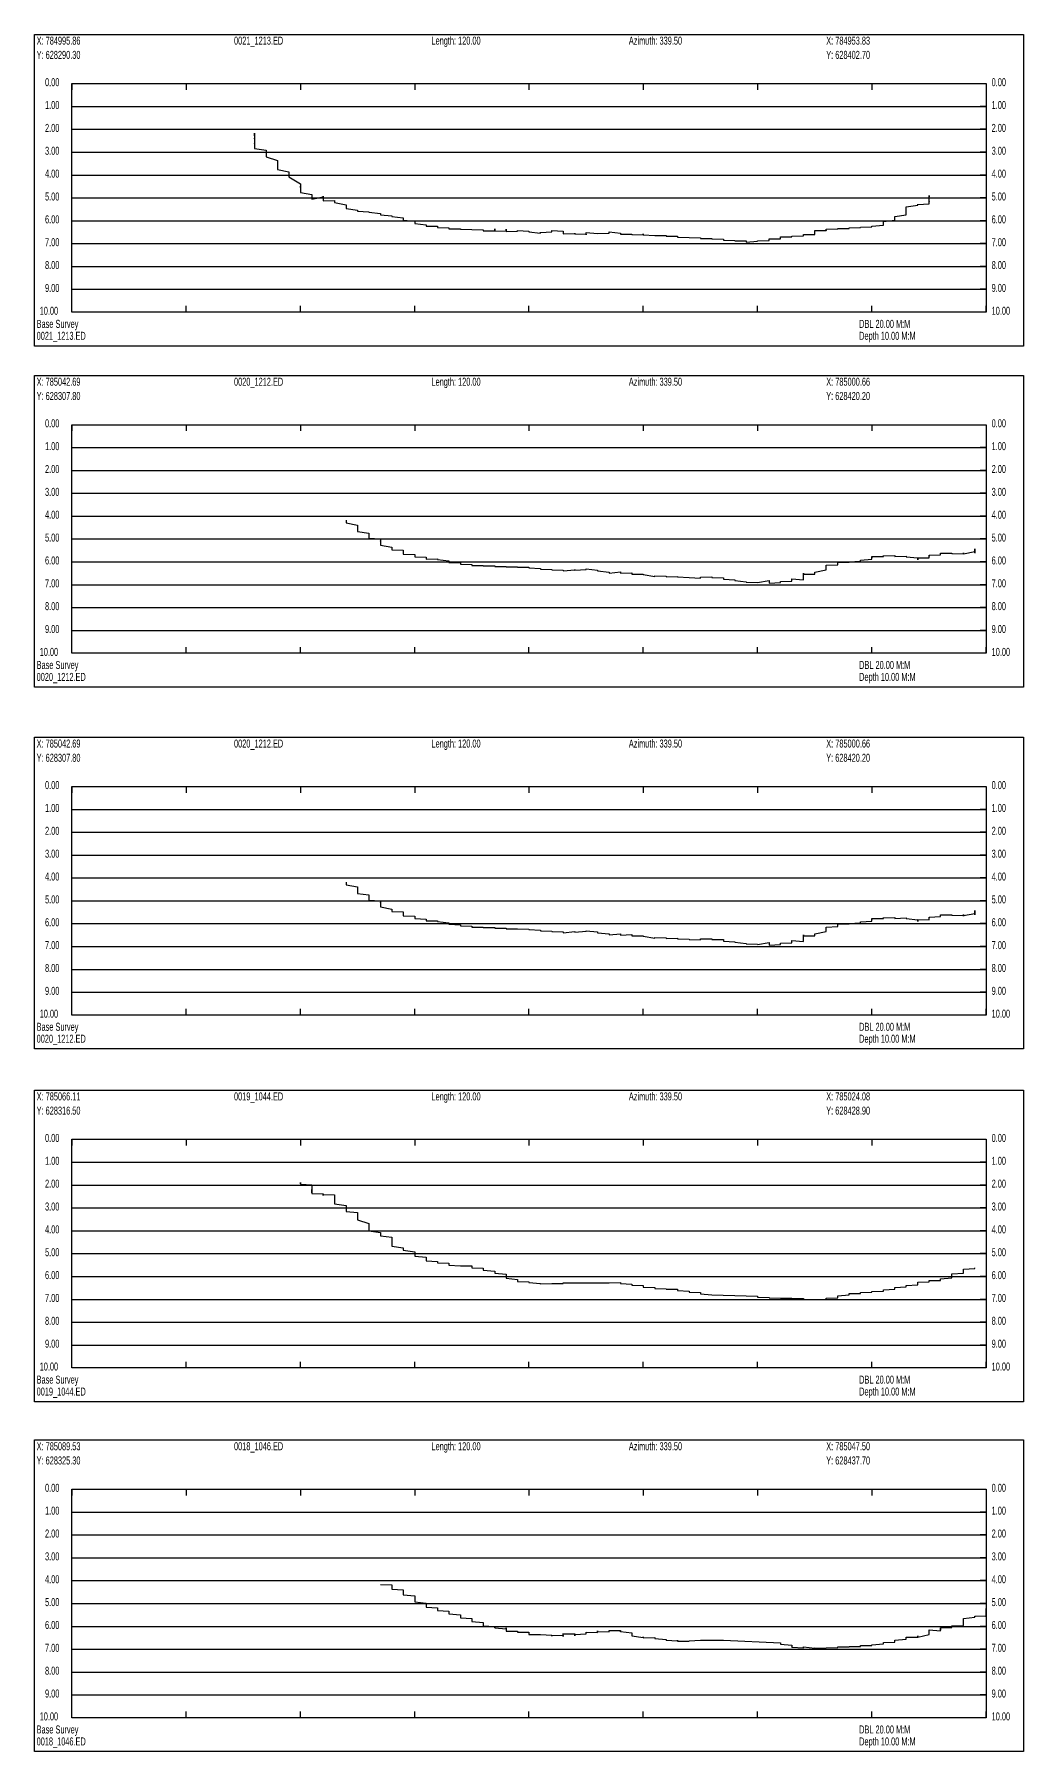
# Model space of a CAD drawing. Extents: x 0.5 to 9.82, y -7.52 to 0.
# Drawn here: x 0.5 to 4.83, y -7.52 to -0.01 of the extents above; entities that cross this region are included whole.
import ezdxf

# ---------------------------------------------------------------- set-up
doc = ezdxf.new("R2010")
doc.units = 0
doc.header["$MEASUREMENT"] = 0
doc.layers.add('LABELS', color=7, linetype='Continuous')
doc.layers.add('XSECTION', color=7, linetype='Continuous')

msp = doc.modelspace()

# ---------------------------------------------------------------- linework, layer by layer
at = {"layer": 'XSECTION', "color": 0, "linetype": 'Continuous'}
for points in [[(0.5, -0.005), (4.8267, -0.005), (4.8267, -1.3685), (0.5, -1.3685), (0.5, -0.005)], [(0.6633, -0.2204), (4.6633, -0.2204), (4.6633, -1.2204), (0.6633, -1.2204), (0.6633, -0.2204)], [(0.6633, -0.2204), (0.6633, -0.2476)], [(1.1633, -0.2204), (1.1633, -0.2476)], [(1.6633, -0.2204), (1.6633, -0.2476)], [(2.1633, -0.2204), (2.1633, -0.2476)], [(2.6633, -0.2204), (2.6633, -0.2476)], [(3.1633, -0.2204), (3.1633, -0.2476)], [(3.6633, -0.2204), (3.6633, -0.2476)], [(4.1633, -0.2204), (4.1633, -0.2476)], [(4.6633, -0.2204), (4.6633, -0.2476)], [(0.6633, -0.3204), (0.6906, -0.3204)], [(4.6633, -0.3204), (4.6361, -0.3204)], [(0.6633, -0.4204), (0.6906, -0.4204)], [(4.6633, -0.4204), (4.6361, -0.4204)], [(0.6633, -0.5204), (0.6906, -0.5204)], [(4.6633, -0.5204), (4.6361, -0.5204)], [(0.6633, -0.6204), (0.6906, -0.6204)], [(4.6633, -0.6204), (4.6361, -0.6204)], [(0.6633, -0.7204), (0.6906, -0.7204)], [(4.6633, -0.7204), (4.6361, -0.7204)], [(0.6633, -0.8204), (0.6906, -0.8204)], [(4.6633, -0.8204), (4.6361, -0.8204)], [(0.6633, -0.9204), (0.6906, -0.9204)], [(4.6633, -0.9204), (4.6361, -0.9204)], [(0.6633, -1.0204), (0.6906, -1.0204)], [(4.6633, -1.0204), (4.6361, -1.0204)], [(0.6633, -1.1204), (0.6906, -1.1204)], [(4.6633, -1.1204), (4.6361, -1.1204)], [(0.6633, -1.2204), (0.6633, -1.1931)], [(1.1633, -1.2204), (1.1633, -1.1931)], [(1.6633, -1.2204), (1.6633, -1.1931)], [(2.1633, -1.2204), (2.1633, -1.1931)], [(2.6633, -1.2204), (2.6633, -1.1931)], [(3.1633, -1.2204), (3.1633, -1.1931)], [(3.6633, -1.2204), (3.6633, -1.1931)], [(4.1633, -1.2204), (4.1633, -1.1931)], [(4.6633, -1.2204), (4.6633, -1.1931)], [(0.5, -1.4971), (4.8267, -1.4971), (4.8267, -2.8606), (0.5, -2.8606), (0.5, -1.4971)], [(0.6633, -1.7125), (4.6633, -1.7125), (4.6633, -2.7125), (0.6633, -2.7125), (0.6633, -1.7125)], [(0.6633, -1.7125), (0.6633, -1.7398)], [(1.1633, -1.7125), (1.1633, -1.7398)], [(1.6633, -1.7125), (1.6633, -1.7398)], [(2.1633, -1.7125), (2.1633, -1.7398)], [(2.6633, -1.7125), (2.6633, -1.7398)], [(3.1633, -1.7125), (3.1633, -1.7398)], [(3.6633, -1.7125), (3.6633, -1.7398)], [(4.1633, -1.7125), (4.1633, -1.7398)], [(4.6633, -1.7125), (4.6633, -1.7398)], [(0.6633, -1.8125), (0.6906, -1.8125)], [(4.6633, -1.8125), (4.6361, -1.8125)], [(0.6633, -1.9125), (0.6906, -1.9125)], [(4.6633, -1.9125), (4.6361, -1.9125)], [(0.6633, -2.0125), (0.6906, -2.0125)], [(4.6633, -2.0125), (4.6361, -2.0125)], [(0.6633, -2.1125), (0.6906, -2.1125)], [(4.6633, -2.1125), (4.6361, -2.1125)], [(0.6633, -2.2125), (0.6906, -2.2125)], [(4.6633, -2.2125), (4.6361, -2.2125)], [(0.6633, -2.3125), (0.6906, -2.3125)], [(4.6633, -2.3125), (4.6361, -2.3125)], [(0.6633, -2.4125), (0.6906, -2.4125)], [(4.6633, -2.4125), (4.6361, -2.4125)], [(0.6633, -2.5125), (0.6906, -2.5125)], [(4.6633, -2.5125), (4.6361, -2.5125)], [(0.6633, -2.6125), (0.6906, -2.6125)], [(4.6633, -2.6125), (4.6361, -2.6125)], [(0.6633, -2.7125), (0.6633, -2.6852)], [(1.1633, -2.7125), (1.1633, -2.6852)], [(1.6633, -2.7125), (1.6633, -2.6852)], [(2.1633, -2.7125), (2.1633, -2.6852)], [(2.6633, -2.7125), (2.6633, -2.6852)], [(3.1633, -2.7125), (3.1633, -2.6852)], [(3.6633, -2.7125), (3.6633, -2.6852)], [(4.1633, -2.7125), (4.1633, -2.6852)], [(4.6633, -2.7125), (4.6633, -2.6852)], [(0.5, -3.0799), (4.8267, -3.0799), (4.8267, -4.4434), (0.5, -4.4434), (0.5, -3.0799)], [(0.6633, -3.2952), (4.6633, -3.2952), (4.6633, -4.2952), (0.6633, -4.2952), (0.6633, -3.2952)], [(0.6633, -3.2952), (0.6633, -3.3225)], [(1.1633, -3.2952), (1.1633, -3.3225)], [(1.6633, -3.2952), (1.6633, -3.3225)], [(2.1633, -3.2952), (2.1633, -3.3225)], [(2.6633, -3.2952), (2.6633, -3.3225)], [(3.1633, -3.2952), (3.1633, -3.3225)], [(3.6633, -3.2952), (3.6633, -3.3225)], [(4.1633, -3.2952), (4.1633, -3.3225)], [(4.6633, -3.2952), (4.6633, -3.3225)], [(0.6633, -3.3952), (0.6906, -3.3952)], [(4.6633, -3.3952), (4.6361, -3.3952)], [(0.6633, -3.4952), (0.6906, -3.4952)], [(4.6633, -3.4952), (4.6361, -3.4952)], [(0.6633, -3.5952), (0.6906, -3.5952)], [(4.6633, -3.5952), (4.6361, -3.5952)], [(0.6633, -3.6952), (0.6906, -3.6952)], [(4.6633, -3.6952), (4.6361, -3.6952)], [(0.6633, -3.7952), (0.6906, -3.7952)], [(4.6633, -3.7952), (4.6361, -3.7952)], [(0.6633, -3.8952), (0.6906, -3.8952)], [(4.6633, -3.8952), (4.6361, -3.8952)], [(0.6633, -3.9952), (0.6906, -3.9952)], [(4.6633, -3.9952), (4.6361, -3.9952)], [(0.6633, -4.0952), (0.6906, -4.0952)], [(4.6633, -4.0952), (4.6361, -4.0952)], [(0.6633, -4.1952), (0.6906, -4.1952)], [(4.6633, -4.1952), (4.6361, -4.1952)], [(0.6633, -4.2952), (0.6633, -4.268)], [(1.1633, -4.2952), (1.1633, -4.268)], [(1.6633, -4.2952), (1.6633, -4.268)], [(2.1633, -4.2952), (2.1633, -4.268)], [(2.6633, -4.2952), (2.6633, -4.268)], [(3.1633, -4.2952), (3.1633, -4.268)], [(3.6633, -4.2952), (3.6633, -4.268)], [(4.1633, -4.2952), (4.1633, -4.268)], [(4.6633, -4.2952), (4.6633, -4.268)], [(0.5, -4.6234), (4.8267, -4.6234), (4.8267, -5.9869), (0.5, -5.9869), (0.5, -4.6234)], [(0.6633, -4.8387), (4.6633, -4.8387), (4.6633, -5.8387), (0.6633, -5.8387), (0.6633, -4.8387)], [(0.6633, -4.8387), (0.6633, -4.866)], [(1.1633, -4.8387), (1.1633, -4.866)], [(1.6633, -4.8387), (1.6633, -4.866)], [(2.1633, -4.8387), (2.1633, -4.866)], [(2.6633, -4.8387), (2.6633, -4.866)], [(3.1633, -4.8387), (3.1633, -4.866)], [(3.6633, -4.8387), (3.6633, -4.866)], [(4.1633, -4.8387), (4.1633, -4.866)], [(4.6633, -4.8387), (4.6633, -4.866)], [(0.6633, -4.9387), (0.6906, -4.9387)], [(4.6633, -4.9387), (4.6361, -4.9387)], [(0.6633, -5.0387), (0.6906, -5.0387)], [(4.6633, -5.0387), (4.6361, -5.0387)], [(0.6633, -5.1387), (0.6906, -5.1387)], [(4.6633, -5.1387), (4.6361, -5.1387)], [(0.6633, -5.2387), (0.6906, -5.2387)], [(4.6633, -5.2387), (4.6361, -5.2387)], [(0.6633, -5.3387), (0.6906, -5.3387)], [(4.6633, -5.3387), (4.6361, -5.3387)], [(0.6633, -5.4387), (0.6906, -5.4387)], [(4.6633, -5.4387), (4.6361, -5.4387)], [(0.6633, -5.5387), (0.6906, -5.5387)], [(4.6633, -5.5387), (4.6361, -5.5387)], [(0.6633, -5.6387), (0.6906, -5.6387)], [(4.6633, -5.6387), (4.6361, -5.6387)], [(0.6633, -5.7387), (0.6906, -5.7387)], [(4.6633, -5.7387), (4.6361, -5.7387)], [(0.6633, -5.8387), (0.6633, -5.8115)], [(1.1633, -5.8387), (1.1633, -5.8115)], [(1.6633, -5.8387), (1.6633, -5.8115)], [(2.1633, -5.8387), (2.1633, -5.8115)], [(2.6633, -5.8387), (2.6633, -5.8115)], [(3.1633, -5.8387), (3.1633, -5.8115)], [(3.6633, -5.8387), (3.6633, -5.8115)], [(4.1633, -5.8387), (4.1633, -5.8115)], [(4.6633, -5.8387), (4.6633, -5.8115)], [(0.5, -6.1538), (4.8267, -6.1538), (4.8267, -7.5173), (0.5, -7.5173), (0.5, -6.1538)], [(0.6633, -6.3692), (4.6633, -6.3692), (4.6633, -7.3692), (0.6633, -7.3692), (0.6633, -6.3692)], [(0.6633, -6.3692), (0.6633, -6.3965)], [(1.1633, -6.3692), (1.1633, -6.3965)], [(1.6633, -6.3692), (1.6633, -6.3965)], [(2.1633, -6.3692), (2.1633, -6.3965)], [(2.6633, -6.3692), (2.6633, -6.3965)], [(3.1633, -6.3692), (3.1633, -6.3965)], [(3.6633, -6.3692), (3.6633, -6.3965)], [(4.1633, -6.3692), (4.1633, -6.3965)], [(4.6633, -6.3692), (4.6633, -6.3965)], [(0.6633, -6.4692), (0.6906, -6.4692)], [(4.6633, -6.4692), (4.6361, -6.4692)], [(0.6633, -6.5692), (0.6906, -6.5692)], [(4.6633, -6.5692), (4.6361, -6.5692)], [(0.6633, -6.6692), (0.6906, -6.6692)], [(4.6633, -6.6692), (4.6361, -6.6692)], [(0.6633, -6.7692), (0.6906, -6.7692)], [(4.6633, -6.7692), (4.6361, -6.7692)], [(0.6633, -6.8692), (0.6906, -6.8692)], [(4.6633, -6.8692), (4.6361, -6.8692)], [(4.6633, -6.8912), (4.6633, -6.8912)], [(4.6633, -6.8912), (4.6633, -6.8912)], [(4.6633, -6.8912), (4.6633, -6.8912)], [(4.6633, -6.8912), (4.6633, -6.8912)], [(4.6633, -6.8912), (4.6633, -6.8912)], [(4.6633, -6.8912), (4.6633, -6.8912)], [(4.6633, -6.8912), (4.6633, -6.8912)], [(4.6633, -6.8912), (4.6633, -6.8912)], [(4.6633, -6.8912), (4.6633, -6.8912)], [(4.6633, -6.8912), (4.6633, -6.8912)], [(4.6633, -6.8912), (4.6633, -6.8912)], [(4.6633, -6.8912), (4.6633, -6.8912)], [(4.6633, -6.8912), (4.6633, -6.8912)], [(4.6633, -6.8912), (4.6633, -6.8912)], [(4.6633, -6.8912), (4.6633, -6.8912)], [(4.6633, -6.8912), (4.6633, -6.8912)], [(4.6633, -6.8912), (4.6633, -6.8912)], [(4.6633, -6.8912), (4.6633, -6.8912)], [(4.6633, -6.8912), (4.6633, -6.8912)], [(4.6633, -6.8912), (4.6633, -6.8912)], [(4.6633, -6.8912), (4.6633, -6.8912)], [(4.6633, -6.8912), (4.6633, -6.8912)], [(4.6633, -6.8912), (4.6633, -6.8912)], [(4.6633, -6.8912), (4.6633, -6.8912)], [(4.6633, -6.8912), (4.6633, -6.8912)], [(4.6633, -6.8912), (4.6633, -6.8912)], [(4.6633, -6.8912), (4.6633, -6.8912)], [(4.6633, -6.8912), (4.6633, -6.8912)], [(4.6633, -6.8912), (4.6633, -6.8912)], [(4.6633, -6.8912), (4.6633, -6.8912)], [(4.6633, -6.8912), (4.6633, -6.8912)], [(4.6633, -6.8912), (4.6633, -6.8912)], [(4.6633, -6.8912), (4.6633, -6.8912)], [(4.6633, -6.8912), (4.6633, -6.8912)], [(4.6633, -6.8912), (4.6633, -6.8912)], [(4.6633, -6.8912), (4.6633, -6.8912)], [(4.6633, -6.8912), (4.6633, -6.8912)], [(4.6633, -6.8912), (4.6633, -6.8912)], [(4.6633, -6.8912), (4.6633, -6.8912)], [(4.6633, -6.8912), (4.6633, -6.8912)], [(4.6633, -6.8912), (4.6633, -6.8912)], [(4.6633, -6.8912), (4.6633, -6.8912)], [(4.6633, -6.8912), (4.6633, -6.8912)], [(4.6633, -6.8912), (4.6633, -6.8912)], [(4.6633, -6.8912), (4.6633, -6.8912)], [(4.6633, -6.8912), (4.6633, -6.8912)], [(4.6633, -6.8912), (4.6633, -6.8912)], [(4.6633, -6.8912), (4.6633, -6.8912)], [(4.6633, -6.8912), (4.6633, -6.8912)], [(4.6633, -6.8912), (4.6633, -6.8912)], [(4.6633, -6.8912), (4.6633, -6.8912)], [(4.6633, -6.8912), (4.6633, -6.8912)], [(4.6633, -6.8912), (4.6633, -6.8912)], [(4.6633, -6.8912), (4.6633, -6.8912)], [(4.6633, -6.8912), (4.6633, -6.8912)], [(4.6633, -6.8912), (4.6633, -6.8912)], [(4.6633, -6.8912), (4.6633, -6.8912)], [(4.6633, -6.8912), (4.6633, -6.8912)], [(4.6633, -6.8912), (4.6633, -6.8912)], [(4.6633, -6.8912), (4.6633, -6.8912)], [(4.6633, -6.8912), (4.6633, -6.8912)], [(4.6633, -6.8912), (4.6633, -6.8912)], [(4.6633, -6.8912), (4.6633, -6.8912)], [(4.6633, -6.8912), (4.6633, -6.8912)], [(4.6633, -6.8912), (4.6633, -6.8912)], [(4.6633, -6.8912), (4.6633, -6.8912)], [(4.6633, -6.8912), (4.6633, -6.8912)], [(4.6633, -6.8912), (4.6633, -6.8912)], [(4.6633, -6.8912), (4.6633, -6.8912)], [(4.6633, -6.8912), (4.6633, -6.8912)], [(4.6633, -6.8912), (4.6633, -6.8912)], [(4.6633, -6.8912), (4.6633, -6.8912)], [(4.6633, -6.8912), (4.6633, -6.8912)], [(4.6633, -6.8912), (4.6633, -6.8912)], [(4.6633, -6.8912), (4.6633, -6.8912)], [(4.6633, -6.8912), (4.6633, -6.8912)], [(4.6633, -6.8912), (4.6633, -6.8912)], [(4.6633, -6.8912), (4.6633, -6.8912)], [(4.6633, -6.8912), (4.6633, -6.8912)], [(4.6633, -6.8912), (4.6633, -6.8912)], [(4.6633, -6.8912), (4.6633, -6.8912)], [(4.6633, -6.8912), (4.6633, -6.8912)], [(4.6633, -6.8912), (4.6633, -6.8912)], [(4.6633, -6.8912), (4.6633, -6.8912)], [(4.6633, -6.8912), (4.6633, -6.8912)], [(4.6633, -6.8912), (4.6633, -6.8912)], [(4.6633, -6.8912), (4.6633, -6.8912)], [(4.6633, -6.8912), (4.6633, -6.8912)], [(4.6633, -6.8912), (4.6633, -6.8912)], [(4.6633, -6.8912), (4.6633, -6.8912)], [(4.6633, -6.8912), (4.6633, -6.8912)], [(4.6633, -6.8912), (4.6633, -6.8912)], [(4.6633, -6.8912), (4.6633, -6.8912)], [(4.6633, -6.8912), (4.6633, -6.8912)], [(4.6633, -6.8912), (4.6633, -6.8912)], [(4.6633, -6.8912), (4.6633, -6.8912)], [(4.6633, -6.8912), (4.6633, -6.8912)], [(4.6633, -6.8912), (4.6633, -6.8912)], [(4.6633, -6.8912), (4.6633, -6.8912)], [(4.6633, -6.8912), (4.6633, -6.8912)], [(4.6633, -6.8912), (4.6633, -6.8912)], [(4.6633, -6.8912), (4.6633, -6.8912)], [(4.6633, -6.8912), (4.6633, -6.8912)], [(4.6633, -6.8912), (4.6633, -6.8912)], [(4.6633, -6.8912), (4.6633, -6.8912)], [(4.6633, -6.8912), (4.6633, -6.8912)], [(0.6633, -6.9692), (0.6906, -6.9692)], [(4.6633, -6.9692), (4.6361, -6.9692)], [(0.6633, -7.0692), (0.6906, -7.0692)], [(4.6633, -7.0692), (4.6361, -7.0692)], [(0.6633, -7.1692), (0.6906, -7.1692)], [(4.6633, -7.1692), (4.6361, -7.1692)], [(0.6633, -7.2692), (0.6906, -7.2692)], [(4.6633, -7.2692), (4.6361, -7.2692)], [(0.6633, -7.3692), (0.6633, -7.3419)], [(1.1633, -7.3692), (1.1633, -7.3419)], [(1.6633, -7.3692), (1.6633, -7.3419)], [(2.1633, -7.3692), (2.1633, -7.3419)], [(2.6633, -7.3692), (2.6633, -7.3419)], [(3.1633, -7.3692), (3.1633, -7.3419)], [(3.6633, -7.3692), (3.6633, -7.3419)], [(4.1633, -7.3692), (4.1633, -7.3419)], [(4.6633, -7.3692), (4.6633, -7.3419)]]:
    msp.add_lwpolyline(points, dxfattribs=at)
at = {"layer": 'XSECTION', "color": 0}
for points in [[(0.6633, -0.3204), (4.6633, -0.3204)], [(0.6633, -0.4204), (4.6633, -0.4204)], [(0.6633, -0.5204), (4.6633, -0.5204)], [(0.6633, -0.6204), (4.6633, -0.6204)], [(0.6633, -0.7204), (4.6633, -0.7204)], [(0.6633, -0.8204), (4.6633, -0.8204)], [(0.6633, -0.9204), (4.6633, -0.9204)], [(0.6633, -1.0204), (4.6633, -1.0204)], [(0.6633, -1.1204), (4.6633, -1.1204)], [(0.6633, -1.8125), (4.6633, -1.8125)], [(0.6633, -1.9125), (4.6633, -1.9125)], [(0.6633, -2.0125), (4.6633, -2.0125)], [(0.6633, -2.1125), (4.6633, -2.1125)], [(0.6633, -2.2125), (4.6633, -2.2125)], [(0.6633, -2.3125), (4.6633, -2.3125)], [(0.6633, -2.4125), (4.6633, -2.4125)], [(0.6633, -2.5125), (4.6633, -2.5125)], [(0.6633, -2.6125), (4.6633, -2.6125)], [(0.6633, -3.3952), (4.6633, -3.3952)], [(0.6633, -3.4952), (4.6633, -3.4952)], [(0.6633, -3.5952), (4.6633, -3.5952)], [(0.6633, -3.6952), (4.6633, -3.6952)], [(0.6633, -3.7952), (4.6633, -3.7952)], [(0.6633, -3.8952), (4.6633, -3.8952)], [(0.6633, -3.9952), (4.6633, -3.9952)], [(0.6633, -4.0952), (4.6633, -4.0952)], [(0.6633, -4.1952), (4.6633, -4.1952)], [(0.6633, -4.9387), (4.6633, -4.9387)], [(0.6633, -5.0387), (4.6633, -5.0387)], [(0.6633, -5.1387), (4.6633, -5.1387)], [(0.6633, -5.2387), (4.6633, -5.2387)], [(0.6633, -5.3387), (4.6633, -5.3387)], [(0.6633, -5.4387), (4.6633, -5.4387)], [(0.6633, -5.5387), (4.6633, -5.5387)], [(0.6633, -5.6387), (4.6633, -5.6387)], [(0.6633, -5.7387), (4.6633, -5.7387)], [(0.6633, -6.4692), (4.6633, -6.4692)], [(0.6633, -6.5692), (4.6633, -6.5692)], [(0.6633, -6.6692), (4.6633, -6.6692)], [(0.6633, -6.7692), (4.6633, -6.7692)], [(0.6633, -6.8692), (4.6633, -6.8692)], [(0.6633, -6.9692), (4.6633, -6.9692)], [(0.6633, -7.0692), (4.6633, -7.0692)], [(0.6633, -7.1692), (4.6633, -7.1692)], [(0.6633, -7.2692), (4.6633, -7.2692)]]:
    msp.add_lwpolyline(points, dxfattribs=at)
at = {"layer": 'XSECTION', "color": 1, "linetype": 'Continuous'}
for points in [[(1.4633, -0.4474), (1.4633, -0.4464), (1.4633, -0.4454), (1.4633, -0.4474), (1.4633, -0.4474), (1.4633, -0.4484), (1.4633, -0.4484), (1.4633, -0.4484), (1.4633, -0.4434), (1.4633, -0.4454), (1.4633, -0.4464), (1.4633, -0.4444), (1.4633, -0.4444), (1.4633, -0.4434), (1.4633, -0.4404), (1.4633, -0.4384), (1.4633, -0.4374), (1.4633, -0.4374), (1.4633, -0.4384), (1.4633, -0.4414), (1.4633, -0.4414), (1.4633, -0.4464), (1.4633, -0.4464), (1.4633, -0.4474), (1.4633, -0.4474), (1.4633, -0.4514), (1.4633, -0.4604), (1.4633, -0.4624), (1.4633, -0.4594), (1.4633, -0.4594), (1.4633, -0.4634), (1.4633, -0.4694), (1.4633, -0.4714), (1.4633, -0.4764), (1.4633, -0.4774), (1.4633, -0.4834), (1.4633, -0.4824), (1.4633, -0.4864), (1.4633, -0.4884), (1.4633, -0.5044), (1.5133, -0.5114), (1.5133, -0.5134), (1.5133, -0.5174), (1.5133, -0.5224), (1.5133, -0.5274), (1.5133, -0.5414), (1.5633, -0.5564), (1.5633, -0.5704), (1.5633, -0.5764), (1.5633, -0.5854), (1.5633, -0.5884), (1.5633, -0.5964), (1.6133, -0.6064), (1.6133, -0.6174), (1.6133, -0.6284), (1.6633, -0.6584), (1.6633, -0.6744), (1.6633, -0.6694), (1.6633, -0.6964), (1.7133, -0.7054), (1.7133, -0.7064), (1.7133, -0.7254), (1.7633, -0.7164), (1.7633, -0.7134), (1.7633, -0.7184), (1.7633, -0.7334), (1.8133, -0.7314), (1.8133, -0.7404), (1.8633, -0.7514), (1.8633, -0.7624), (1.8633, -0.7674), (1.9133, -0.7744), (1.9133, -0.7784), (1.9133, -0.7784), (1.9633, -0.7814), (1.9633, -0.7834), (2.0133, -0.7894), (2.0133, -0.7924), (2.0133, -0.7944), (2.0633, -0.7984), (2.0633, -0.8014), (2.1133, -0.8074), (2.1133, -0.8174), (2.1633, -0.8224), (2.1633, -0.8314), (2.1633, -0.8324), (2.2133, -0.8384), (2.2133, -0.8434), (2.2633, -0.8444), (2.2633, -0.8474), (2.2633, -0.8494), (2.3133, -0.8514), (2.3133, -0.8544), (2.3133, -0.8554), (2.3633, -0.8554), (2.3633, -0.8574), (2.4133, -0.8584), (2.4133, -0.8594), (2.4633, -0.8604), (2.4633, -0.8614), (2.4633, -0.8644), (2.5133, -0.8644), (2.5133, -0.8554), (2.5133, -0.8644), (2.5633, -0.8654), (2.5633, -0.8664), (2.5633, -0.8574), (2.5633, -0.8674), (2.6133, -0.8654), (2.6133, -0.8654), (2.6133, -0.8634), (2.6633, -0.8664), (2.6633, -0.8674), (2.6633, -0.8674), (2.6633, -0.8684), (2.7133, -0.8744), (2.7133, -0.8734), (2.7133, -0.8704), (2.7133, -0.8714), (2.7633, -0.8684), (2.7633, -0.8654), (2.7633, -0.8624), (2.7633, -0.8634), (2.8133, -0.8664), (2.8133, -0.8754), (2.8133, -0.8774), (2.8633, -0.8764), (2.8633, -0.8754), (2.8633, -0.8764), (2.8633, -0.8774), (2.9133, -0.8784), (2.9133, -0.8804), (2.9133, -0.8784), (2.9133, -0.8824), (2.9133, -0.8724), (2.9633, -0.8764), (2.9633, -0.8754), (2.9633, -0.8764), (3.0133, -0.8754), (3.0133, -0.8684), (3.0633, -0.8744), (3.0633, -0.8774), (3.0633, -0.8784), (3.1133, -0.8784), (3.1133, -0.8814), (3.1133, -0.8814), (3.1133, -0.8804), (3.1633, -0.8814), (3.1633, -0.8774), (3.1633, -0.8824), (3.1633, -0.8824), (3.2133, -0.8854), (3.2133, -0.8854), (3.2633, -0.8854), (3.2633, -0.8844), (3.2633, -0.8884), (3.3133, -0.8884), (3.3133, -0.8904), (3.3133, -0.8914), (3.3133, -0.8924), (3.3633, -0.8934), (3.3633, -0.8944), (3.3633, -0.8944), (3.3633, -0.8944), (3.4133, -0.8954), (3.4133, -0.8974), (3.4633, -0.8974), (3.4633, -0.8974), (3.4633, -0.8994), (3.5133, -0.9004), (3.5133, -0.9024), (3.5133, -0.9054), (3.5633, -0.9064), (3.5633, -0.9074), (3.5633, -0.9084), (3.5633, -0.9084), (3.6133, -0.9084), (3.6133, -0.9094), (3.6133, -0.9084), (3.6133, -0.9134), (3.6633, -0.9094), (3.6633, -0.9094), (3.6633, -0.9084), (3.7133, -0.9064), (3.7133, -0.9044), (3.7133, -0.9034), (3.7133, -0.8994), (3.7633, -0.8994), (3.7633, -0.8944), (3.7633, -0.8934), (3.7633, -0.8924), (3.7633, -0.8914), (3.7633, -0.8914), (3.8133, -0.8914), (3.8133, -0.8894), (3.8133, -0.8884), (3.8133, -0.8874), (3.8633, -0.8864), (3.8633, -0.8854), (3.8633, -0.8834), (3.8633, -0.8804), (3.9133, -0.8804), (3.9133, -0.8784), (3.9133, -0.8764), (3.9133, -0.8744), (3.9133, -0.8734), (3.9133, -0.8704), (3.9133, -0.8684), (3.9133, -0.8664), (3.9133, -0.8654), (3.9133, -0.8634), (3.9633, -0.8624), (3.9633, -0.8644), (3.9633, -0.8594), (3.9633, -0.8584), (3.9633, -0.8574), (4.0133, -0.8564), (4.0133, -0.8564), (4.0133, -0.8544), (4.0133, -0.8544), (4.0133, -0.8544), (4.0633, -0.8544), (4.0633, -0.8534), (4.0633, -0.8524), (4.0633, -0.8514), (4.1133, -0.8504), (4.1133, -0.8504), (4.1133, -0.8504), (4.1133, -0.8494), (4.1133, -0.8484), (4.1633, -0.8474), (4.1633, -0.8464), (4.1633, -0.8454), (4.1633, -0.8444), (4.2133, -0.8404), (4.2133, -0.8364), (4.2133, -0.8274), (4.2133, -0.8234), (4.2633, -0.8184), (4.2633, -0.8134), (4.2633, -0.8084), (4.2633, -0.8024), (4.3133, -0.7944), (4.3133, -0.7904), (4.3133, -0.7854), (4.3133, -0.7814), (4.3133, -0.7764), (4.3133, -0.7734), (4.3133, -0.7694), (4.3133, -0.7594), (4.3633, -0.7524), (4.3633, -0.7484), (4.3633, -0.7494), (4.4133, -0.7464), (4.4133, -0.7374), (4.4133, -0.7354), (4.4133, -0.7364), (4.4133, -0.7314), (4.4133, -0.7264), (4.4133, -0.7134), (4.4133, -0.7094), (4.4133, -0.7154)], [(1.8633, -2.1305), (1.8633, -2.1345), (1.8633, -2.1425), (1.9133, -2.1515), (1.9133, -2.1545), (1.9133, -2.1595), (1.9133, -2.1645), (1.9133, -2.1705), (1.9133, -2.1805), (1.9633, -2.1865), (1.9633, -2.1895), (1.9633, -2.1955), (1.9633, -2.2005), (1.9633, -2.2045), (1.9633, -2.2095), (2.0133, -2.2125), (2.0133, -2.2215), (2.0133, -2.2205), (2.0133, -2.2255), (2.0133, -2.2295), (2.0133, -2.2345), (2.0133, -2.2395), (2.0633, -2.2485), (2.0633, -2.2505), (2.0633, -2.2535), (2.0633, -2.2565), (2.0633, -2.2575), (2.0633, -2.2595), (2.1133, -2.2615), (2.1133, -2.2645), (2.1133, -2.2665), (2.1133, -2.2695), (2.1133, -2.2715), (2.1133, -2.2755), (2.1133, -2.2785), (2.1633, -2.2805), (2.1633, -2.2865), (2.1633, -2.2875), (2.1633, -2.2885), (2.1633, -2.2905), (2.2133, -2.2925), (2.2133, -2.2925), (2.2133, -2.2955), (2.2133, -2.2965), (2.2133, -2.2985), (2.2133, -2.3005), (2.2633, -2.2995), (2.2633, -2.2995), (2.2633, -2.3015), (2.2633, -2.3025), (2.3133, -2.3085), (2.3133, -2.3095), (2.3133, -2.3115), (2.3133, -2.3135), (2.3133, -2.3155), (2.3633, -2.3175), (2.3633, -2.3185), (2.3633, -2.3205), (2.3633, -2.3225), (2.4133, -2.3235), (2.4133, -2.3245), (2.4133, -2.3265), (2.4133, -2.3285), (2.4633, -2.3285), (2.4633, -2.3295), (2.4633, -2.3295), (2.5133, -2.3295), (2.5133, -2.3315), (2.5133, -2.3325), (2.5633, -2.3325), (2.5633, -2.3335), (2.5633, -2.3345), (2.6133, -2.3345), (2.6133, -2.3345), (2.6133, -2.3345), (2.6133, -2.3355), (2.6633, -2.3365), (2.6633, -2.3385), (2.7133, -2.3415), (2.7133, -2.3415), (2.7133, -2.3445), (2.7633, -2.3455), (2.7633, -2.3475), (2.7633, -2.3475), (2.8133, -2.3485), (2.8133, -2.3525), (2.8133, -2.3525), (2.8633, -2.3475), (2.8633, -2.3465), (2.8633, -2.3495), (2.9133, -2.3455), (2.9133, -2.3435), (2.9633, -2.3485), (2.9633, -2.3525), (3.0133, -2.3575), (3.0133, -2.3585), (3.0133, -2.3615), (3.0633, -2.3565), (3.0633, -2.3625), (3.1133, -2.3605), (3.1133, -2.3665), (3.1133, -2.3665), (3.1633, -2.3665), (3.1633, -2.3675), (3.2133, -2.3765), (3.2133, -2.3735), (3.2633, -2.3745), (3.2633, -2.3775), (3.3133, -2.3765), (3.3133, -2.3785), (3.3133, -2.3785), (3.3633, -2.3805), (3.3633, -2.3815), (3.4133, -2.3835), (3.4133, -2.3805), (3.4133, -2.3795), (3.4633, -2.3785), (3.4633, -2.3795), (3.4633, -2.3815), (3.5133, -2.3825), (3.5133, -2.3885), (3.5633, -2.3915), (3.5633, -2.3935), (3.6133, -2.3995), (3.6133, -2.4005), (3.6133, -2.4015), (3.6633, -2.4025), (3.6633, -2.4035), (3.7133, -2.3945), (3.7133, -2.3985), (3.7133, -2.4065), (3.7633, -2.4035), (3.7633, -2.3985), (3.7633, -2.3985), (3.8133, -2.3965), (3.8133, -2.3925), (3.8133, -2.3865), (3.8633, -2.3905), (3.8633, -2.3615), (3.8633, -2.3665), (3.9133, -2.3665), (3.9133, -2.3575), (3.9133, -2.3575), (3.9633, -2.3475), (3.9633, -2.3335), (3.9633, -2.3315), (3.9633, -2.3275), (4.0133, -2.3255), (4.0133, -2.3145), (4.0133, -2.3135), (4.0633, -2.3135), (4.0633, -2.3125), (4.1133, -2.3095), (4.1133, -2.3055), (4.1133, -2.3045), (4.1633, -2.3015), (4.1633, -2.3005), (4.1633, -2.2965), (4.1633, -2.2935), (4.1633, -2.2945), (4.1633, -2.2895), (4.2133, -2.2895), (4.2133, -2.2875), (4.2133, -2.2855), (4.2133, -2.2865), (4.2633, -2.2855), (4.2633, -2.2875), (4.2633, -2.2895), (4.3133, -2.2875), (4.3133, -2.2905), (4.3133, -2.2905), (4.3633, -2.2955), (4.3633, -2.2945), (4.3633, -2.2955), (4.3633, -2.2975), (4.3633, -2.2995), (4.3633, -2.3035), (4.3633, -2.2975), (4.3633, -2.2945), (4.4133, -2.2955), (4.4133, -2.2915), (4.4133, -2.2915), (4.4133, -2.2875), (4.4133, -2.2865), (4.4133, -2.2835), (4.4133, -2.2875), (4.4133, -2.2835), (4.4633, -2.2815), (4.4633, -2.2795), (4.4633, -2.2765), (4.4633, -2.2745), (4.5133, -2.2745), (4.5133, -2.2745), (4.5133, -2.2755), (4.5633, -2.2775), (4.5633, -2.2775), (4.5633, -2.2775), (4.5633, -2.2765), (4.5633, -2.2795), (4.5633, -2.2725), (4.5633, -2.2725), (4.5633, -2.2775), (4.6133, -2.2675), (4.6133, -2.2695), (4.6133, -2.2655), (4.6133, -2.2645), (4.6133, -2.2645), (4.6133, -2.2625), (4.6133, -2.2635), (4.6133, -2.2615), (4.6133, -2.2655), (4.6133, -2.2635), (4.6133, -2.2655), (4.6133, -2.2655), (4.6133, -2.2555), (4.6133, -2.2585), (4.6133, -2.2665), (4.6133, -2.2715), (4.6133, -2.2565), (4.6133, -2.2735), (4.6133, -2.2585), (4.6133, -2.2605), (4.6133, -2.2605), (4.6133, -2.2705), (4.6133, -2.2625), (4.6133, -2.2675), (4.6133, -2.2745)], [(1.8633, -3.7132), (1.8633, -3.7172), (1.8633, -3.7252), (1.9133, -3.7342), (1.9133, -3.7372), (1.9133, -3.7422), (1.9133, -3.7472), (1.9133, -3.7532), (1.9133, -3.7632), (1.9633, -3.7692), (1.9633, -3.7722), (1.9633, -3.7782), (1.9633, -3.7832), (1.9633, -3.7872), (1.9633, -3.7922), (2.0133, -3.7952), (2.0133, -3.8042), (2.0133, -3.8032), (2.0133, -3.8082), (2.0133, -3.8122), (2.0133, -3.8172), (2.0133, -3.8222), (2.0633, -3.8312), (2.0633, -3.8332), (2.0633, -3.8362), (2.0633, -3.8392), (2.0633, -3.8402), (2.0633, -3.8422), (2.1133, -3.8442), (2.1133, -3.8472), (2.1133, -3.8492), (2.1133, -3.8522), (2.1133, -3.8542), (2.1133, -3.8582), (2.1133, -3.8612), (2.1633, -3.8632), (2.1633, -3.8692), (2.1633, -3.8702), (2.1633, -3.8712), (2.1633, -3.8732), (2.2133, -3.8752), (2.2133, -3.8752), (2.2133, -3.8782), (2.2133, -3.8792), (2.2133, -3.8812), (2.2133, -3.8832), (2.2633, -3.8822), (2.2633, -3.8822), (2.2633, -3.8842), (2.2633, -3.8852), (2.3133, -3.8912), (2.3133, -3.8922), (2.3133, -3.8942), (2.3133, -3.8962), (2.3133, -3.8982), (2.3633, -3.9002), (2.3633, -3.9012), (2.3633, -3.9032), (2.3633, -3.9052), (2.4133, -3.9062), (2.4133, -3.9072), (2.4133, -3.9092), (2.4133, -3.9112), (2.4633, -3.9112), (2.4633, -3.9122), (2.4633, -3.9122), (2.5133, -3.9122), (2.5133, -3.9142), (2.5133, -3.9152), (2.5633, -3.9152), (2.5633, -3.9162), (2.5633, -3.9172), (2.6133, -3.9172), (2.6133, -3.9172), (2.6133, -3.9172), (2.6133, -3.9182), (2.6633, -3.9192), (2.6633, -3.9212), (2.7133, -3.9242), (2.7133, -3.9242), (2.7133, -3.9272), (2.7633, -3.9282), (2.7633, -3.9302), (2.7633, -3.9302), (2.8133, -3.9312), (2.8133, -3.9352), (2.8133, -3.9352), (2.8633, -3.9302), (2.8633, -3.9292), (2.8633, -3.9322), (2.9133, -3.9282), (2.9133, -3.9262), (2.9633, -3.9312), (2.9633, -3.9352), (3.0133, -3.9402), (3.0133, -3.9412), (3.0133, -3.9442), (3.0633, -3.9392), (3.0633, -3.9452), (3.1133, -3.9432), (3.1133, -3.9492), (3.1133, -3.9492), (3.1633, -3.9492), (3.1633, -3.9502), (3.2133, -3.9592), (3.2133, -3.9562), (3.2633, -3.9572), (3.2633, -3.9602), (3.3133, -3.9592), (3.3133, -3.9612), (3.3133, -3.9612), (3.3633, -3.9632), (3.3633, -3.9642), (3.4133, -3.9662), (3.4133, -3.9632), (3.4133, -3.9622), (3.4633, -3.9612), (3.4633, -3.9622), (3.4633, -3.9642), (3.5133, -3.9652), (3.5133, -3.9712), (3.5633, -3.9742), (3.5633, -3.9762), (3.6133, -3.9822), (3.6133, -3.9832), (3.6133, -3.9842), (3.6633, -3.9852), (3.6633, -3.9862), (3.7133, -3.9772), (3.7133, -3.9812), (3.7133, -3.9892), (3.7633, -3.9862), (3.7633, -3.9812), (3.7633, -3.9812), (3.8133, -3.9792), (3.8133, -3.9752), (3.8133, -3.9692), (3.8633, -3.9732), (3.8633, -3.9442), (3.8633, -3.9492), (3.9133, -3.9492), (3.9133, -3.9402), (3.9133, -3.9402), (3.9633, -3.9302), (3.9633, -3.9162), (3.9633, -3.9142), (3.9633, -3.9102), (4.0133, -3.9082), (4.0133, -3.8972), (4.0133, -3.8962), (4.0633, -3.8962), (4.0633, -3.8952), (4.1133, -3.8922), (4.1133, -3.8882), (4.1133, -3.8872), (4.1633, -3.8842), (4.1633, -3.8832), (4.1633, -3.8792), (4.1633, -3.8762), (4.1633, -3.8772), (4.1633, -3.8722), (4.2133, -3.8722), (4.2133, -3.8702), (4.2133, -3.8682), (4.2133, -3.8692), (4.2633, -3.8682), (4.2633, -3.8702), (4.2633, -3.8722), (4.3133, -3.8702), (4.3133, -3.8732), (4.3133, -3.8732), (4.3633, -3.8782), (4.3633, -3.8772), (4.3633, -3.8782), (4.3633, -3.8802), (4.3633, -3.8822), (4.3633, -3.8862), (4.3633, -3.8802), (4.3633, -3.8772), (4.4133, -3.8782), (4.4133, -3.8742), (4.4133, -3.8742), (4.4133, -3.8702), (4.4133, -3.8692), (4.4133, -3.8662), (4.4133, -3.8702), (4.4133, -3.8662), (4.4633, -3.8642), (4.4633, -3.8622), (4.4633, -3.8592), (4.4633, -3.8572), (4.5133, -3.8572), (4.5133, -3.8572), (4.5133, -3.8582), (4.5633, -3.8602), (4.5633, -3.8602), (4.5633, -3.8602), (4.5633, -3.8592), (4.5633, -3.8622), (4.5633, -3.8552), (4.5633, -3.8552), (4.5633, -3.8602), (4.6133, -3.8502), (4.6133, -3.8522), (4.6133, -3.8482), (4.6133, -3.8472), (4.6133, -3.8472), (4.6133, -3.8452), (4.6133, -3.8462), (4.6133, -3.8442), (4.6133, -3.8482), (4.6133, -3.8462), (4.6133, -3.8482), (4.6133, -3.8482), (4.6133, -3.8382), (4.6133, -3.8412), (4.6133, -3.8492), (4.6133, -3.8542), (4.6133, -3.8392), (4.6133, -3.8562), (4.6133, -3.8412), (4.6133, -3.8432), (4.6133, -3.8432), (4.6133, -3.8532), (4.6133, -3.8452), (4.6133, -3.8502), (4.6133, -3.8572)], [(1.6633, -5.0327), (1.6633, -5.0317), (1.6633, -5.0307), (1.6633, -5.0297), (1.6633, -5.0297), (1.6633, -5.0297), (1.6633, -5.0297), (1.6633, -5.0297), (1.6633, -5.0297), (1.6633, -5.0287), (1.6633, -5.0287), (1.6633, -5.0277), (1.6633, -5.0287), (1.6633, -5.0287), (1.6633, -5.0287), (1.6633, -5.0297), (1.6633, -5.0307), (1.6633, -5.0307), (1.6633, -5.0317), (1.6633, -5.0327), (1.6633, -5.0327), (1.6633, -5.0317), (1.6633, -5.0307), (1.6633, -5.0287), (1.6633, -5.0277), (1.6633, -5.0277), (1.6633, -5.0287), (1.6633, -5.0297), (1.6633, -5.0317), (1.6633, -5.0347), (1.7133, -5.0377), (1.7133, -5.0407), (1.7133, -5.0477), (1.7133, -5.0557), (1.7133, -5.0637), (1.7133, -5.0677), (1.7133, -5.0707), (1.7133, -5.0727), (1.7133, -5.0727), (1.7133, -5.0727), (1.7133, -5.0687), (1.7133, -5.0637), (1.7133, -5.0577), (1.7133, -5.0587), (1.7133, -5.0617), (1.7133, -5.0667), (1.7133, -5.0687), (1.7133, -5.0697), (1.7133, -5.0707), (1.7133, -5.0727), (1.7133, -5.0757), (1.7633, -5.0777), (1.7633, -5.0797), (1.7633, -5.0797), (1.7633, -5.0797), (1.7633, -5.0797), (1.7633, -5.0777), (1.7633, -5.0767), (1.7633, -5.0787), (1.7633, -5.0807), (1.7633, -5.0817), (1.7633, -5.0827), (1.7633, -5.0837), (1.7633, -5.0847), (1.7633, -5.0847), (1.7633, -5.0847), (1.7633, -5.0837), (1.7633, -5.0817), (1.7633, -5.0807), (1.8133, -5.0817), (1.8133, -5.0827), (1.8133, -5.0837), (1.8133, -5.0837), (1.8133, -5.0837), (1.8133, -5.0847), (1.8133, -5.0877), (1.8133, -5.0917), (1.8133, -5.0987), (1.8133, -5.1067), (1.8133, -5.1147), (1.8133, -5.1207), (1.8633, -5.1277), (1.8633, -5.1327), (1.8633, -5.1357), (1.8633, -5.1367), (1.8633, -5.1377), (1.8633, -5.1377), (1.8633, -5.1387), (1.8633, -5.1387), (1.8633, -5.1407), (1.8633, -5.1447), (1.8633, -5.1497), (1.8633, -5.1547), (1.9133, -5.1587), (1.9133, -5.1627), (1.9133, -5.1667), (1.9133, -5.1707), (1.9133, -5.1737), (1.9133, -5.1787), (1.9133, -5.1847), (1.9133, -5.1907), (1.9633, -5.2067), (1.9633, -5.2227), (1.9633, -5.2397), (2.0133, -5.2467), (2.0133, -5.2527), (2.0133, -5.2557), (2.0133, -5.2607), (2.0633, -5.2667), (2.0633, -5.2767), (2.0633, -5.2867), (2.0633, -5.2957), (2.0633, -5.3017), (2.0633, -5.3067), (2.1133, -5.3127), (2.1133, -5.3177), (2.1133, -5.3237), (2.1633, -5.3307), (2.1633, -5.3377), (2.1633, -5.3437), (2.1633, -5.3497), (2.2133, -5.3547), (2.2133, -5.3617), (2.2133, -5.3667), (2.2133, -5.3707), (2.2633, -5.3727), (2.2633, -5.3737), (2.2633, -5.3757), (2.2633, -5.3787), (2.3133, -5.3807), (2.3133, -5.3837), (2.3133, -5.3867), (2.3133, -5.3897), (2.3633, -5.3917), (2.3633, -5.3927), (2.3633, -5.3927), (2.3633, -5.3927), (2.4133, -5.3927), (2.4133, -5.3947), (2.4133, -5.3977), (2.4133, -5.4007), (2.4633, -5.4027), (2.4633, -5.4047), (2.4633, -5.4077), (2.4633, -5.4107), (2.5133, -5.4157), (2.5133, -5.4187), (2.5133, -5.4227), (2.5133, -5.4237), (2.5633, -5.4287), (2.5633, -5.4327), (2.5633, -5.4407), (2.5633, -5.4467), (2.6133, -5.4517), (2.6133, -5.4537), (2.6133, -5.4557), (2.6133, -5.4567), (2.6133, -5.4597), (2.6133, -5.4607), (2.6633, -5.4627), (2.6633, -5.4627), (2.6633, -5.4637), (2.6633, -5.4657), (2.7133, -5.4697), (2.7133, -5.4727), (2.7133, -5.4727), (2.7133, -5.4707), (2.7133, -5.4707), (2.7633, -5.4697), (2.7633, -5.4687), (2.7633, -5.4687), (2.7633, -5.4697), (2.7633, -5.4697), (2.8133, -5.4687), (2.8133, -5.4677), (2.8133, -5.4667), (2.8133, -5.4667), (2.8133, -5.4667), (2.8633, -5.4667), (2.8633, -5.4667), (2.8633, -5.4667), (2.8633, -5.4667), (2.8633, -5.4667), (2.9133, -5.4667), (2.9133, -5.4667), (2.9133, -5.4667), (2.9133, -5.4667), (2.9633, -5.4667), (2.9633, -5.4667), (2.9633, -5.4667), (2.9633, -5.4667), (3.0133, -5.4667), (3.0133, -5.4667), (3.0133, -5.4667), (3.0133, -5.4667), (3.0133, -5.4667), (3.0633, -5.4657), (3.0633, -5.4657), (3.0633, -5.4647), (3.0633, -5.4677), (3.0633, -5.4687), (3.1133, -5.4717), (3.1133, -5.4737), (3.1133, -5.4747), (3.1133, -5.4767), (3.1133, -5.4767), (3.1633, -5.4787), (3.1633, -5.4807), (3.1633, -5.4837), (3.1633, -5.4857), (3.2133, -5.4867), (3.2133, -5.4867), (3.2133, -5.4867), (3.2133, -5.4887), (3.2133, -5.4907), (3.2633, -5.4927), (3.2633, -5.4937), (3.2633, -5.4947), (3.3133, -5.4947), (3.3133, -5.4957), (3.3133, -5.4977), (3.3133, -5.4997), (3.3633, -5.5027), (3.3633, -5.5037), (3.3633, -5.5047), (3.3633, -5.5047), (3.3633, -5.5067), (3.4133, -5.5087), (3.4133, -5.5107), (3.4133, -5.5147), (3.4633, -5.5187), (3.6133, -5.5227), (3.6633, -5.5247), (3.6633, -5.5267), (3.6633, -5.5287), (3.6633, -5.5297), (3.7133, -5.5307), (3.7133, -5.5317), (3.7133, -5.5327), (3.7133, -5.5327), (3.7133, -5.5327), (3.7633, -5.5337), (3.7633, -5.5337), (3.7633, -5.5337), (3.7633, -5.5337), (3.8133, -5.5337), (3.8133, -5.5337), (3.8133, -5.5347), (3.8133, -5.5347), (3.8633, -5.5357), (3.8633, -5.5367), (3.8633, -5.5367), (3.8633, -5.5377), (3.8633, -5.5377), (3.9133, -5.5387), (3.9133, -5.5397), (3.9133, -5.5397), (3.9133, -5.5387), (3.9633, -5.5387), (3.9633, -5.5377), (3.9633, -5.5367), (3.9633, -5.5357), (3.9633, -5.5337), (4.0133, -5.5317), (4.0133, -5.5297), (4.0133, -5.5277), (4.0133, -5.5267), (4.0133, -5.5247), (4.0133, -5.5227), (4.0633, -5.5197), (4.0633, -5.5177), (4.0633, -5.5157), (4.0633, -5.5137), (4.1133, -5.5127), (4.1133, -5.5117), (4.1133, -5.5117), (4.1133, -5.5107), (4.1133, -5.5097), (4.1133, -5.5087), (4.1633, -5.5077), (4.1633, -5.5067), (4.1633, -5.5067), (4.1633, -5.5057), (4.1633, -5.5047), (4.2133, -5.5027), (4.2133, -5.5007), (4.2133, -5.4997), (4.2133, -5.4977), (4.2133, -5.4967), (4.2633, -5.4947), (4.2633, -5.4927), (4.2633, -5.4917), (4.2633, -5.4907), (4.2633, -5.4887), (4.2633, -5.4867), (4.3133, -5.4837), (4.3133, -5.4817), (4.3133, -5.4807), (4.3133, -5.4787), (4.3133, -5.4777), (4.3633, -5.4757), (4.3633, -5.4737), (4.3633, -5.4717), (4.3633, -5.4687), (4.3633, -5.4657), (4.3633, -5.4637), (4.4133, -5.4627), (4.4133, -5.4607), (4.4133, -5.4597), (4.4133, -5.4577), (4.4133, -5.4567), (4.4633, -5.4557), (4.4633, -5.4537), (4.4633, -5.4517), (4.4633, -5.4487), (4.5133, -5.4447), (4.5133, -5.4417), (4.5133, -5.4397), (4.5133, -5.4367), (4.5133, -5.4337), (4.5133, -5.4307), (4.5133, -5.4277), (4.5633, -5.4237), (4.5633, -5.4217), (4.5633, -5.4187), (4.5633, -5.4147), (4.5633, -5.4107), (4.5633, -5.4067), (4.6133, -5.4037), (4.6133, -5.4027), (4.6133, -5.4007), (4.6133, -5.4007)], [(2.0133, -6.7862), (2.0133, -6.7862), (2.0133, -6.7862), (2.0133, -6.7862), (2.0133, -6.7862), (2.0133, -6.7862), (2.0133, -6.7862), (2.0633, -6.7882), (2.0633, -6.7882), (2.0633, -6.7912), (2.0633, -6.7932), (2.0633, -6.7932), (2.0633, -6.7952), (2.0633, -6.7972), (2.0633, -6.8002), (2.0633, -6.8042), (2.0633, -6.8062), (2.1133, -6.8092), (2.1133, -6.8112), (2.1133, -6.8112), (2.1133, -6.8132), (2.1133, -6.8182), (2.1133, -6.8182), (2.1133, -6.8222), (2.1133, -6.8242), (2.1133, -6.8272), (2.1133, -6.8312), (2.1633, -6.8362), (2.1633, -6.8452), (2.1633, -6.8482), (2.1633, -6.8512), (2.1633, -6.8532), (2.1633, -6.8552), (2.1633, -6.8582), (2.1633, -6.8622), (2.2133, -6.8682), (2.2133, -6.8722), (2.2133, -6.8752), (2.2133, -6.8772), (2.2133, -6.8822), (2.2133, -6.8842), (2.2133, -6.8852), (2.2633, -6.8882), (2.2633, -6.8892), (2.2633, -6.8922), (2.2633, -6.8952), (2.2633, -6.8982), (2.2633, -6.8992), (2.2633, -6.9002), (2.3133, -6.9022), (2.3133, -6.9042), (2.3133, -6.9062), (2.3133, -6.9082), (2.3133, -6.9102), (2.3133, -6.9142), (2.3633, -6.9182), (2.3633, -6.9202), (2.3633, -6.9222), (2.3633, -6.9242), (2.3633, -6.9272), (2.3633, -6.9292), (2.3633, -6.9312), (2.3633, -6.9322), (2.4133, -6.9352), (2.4133, -6.9372), (2.4133, -6.9392), (2.4133, -6.9422), (2.4133, -6.9452), (2.4133, -6.9482), (2.4633, -6.9522), (2.4633, -6.9552), (2.4633, -6.9582), (2.4633, -6.9612), (2.4633, -6.9642), (2.4633, -6.9662), (2.4633, -6.9672), (2.5133, -6.9692), (2.5133, -6.9712), (2.5133, -6.9762), (2.5133, -6.9742), (2.5133, -6.9762), (2.5633, -6.9802), (2.5633, -6.9752), (2.5633, -6.9822), (2.5633, -6.9892), (2.5633, -6.9902), (2.5633, -6.9902), (2.5633, -6.9902), (2.5633, -6.9902), (2.6133, -6.9902), (2.6133, -6.9902), (2.6133, -6.9952), (2.6133, -6.9952), (2.6633, -6.9952), (2.6633, -6.9952), (2.6633, -6.9982), (2.6633, -7.0022), (2.6633, -7.0052), (2.6633, -7.0052), (2.7133, -7.0052), (2.7133, -7.0052), (2.7133, -7.0052), (2.7133, -7.0052), (2.7133, -7.0052), (2.7133, -7.0052), (2.7633, -7.0072), (2.7633, -7.0072), (2.7633, -7.0072), (2.7633, -7.0092), (2.7633, -7.0122), (2.7633, -7.0082), (2.8133, -7.0092), (2.8133, -7.0112), (2.8133, -7.0142), (2.8133, -7.0072), (2.8133, -7.0052), (2.8133, -7.0002), (2.8133, -7.0042), (2.8133, -7.0022), (2.8633, -7.0022), (2.8633, -7.0052), (2.8633, -7.0072), (2.8633, -7.0112), (2.8633, -7.0052), (2.9133, -7.0022), (2.9133, -7.0002), (2.9133, -7.0002), (2.9133, -6.9982), (2.9133, -6.9942), (2.9133, -6.9952), (2.9633, -6.9962), (2.9633, -6.9952), (2.9633, -6.9882), (2.9633, -6.9952), (2.9633, -6.9922), (3.0133, -6.9932), (3.0133, -6.9932), (3.0133, -6.9932), (3.0133, -6.9912), (3.0133, -6.9872), (3.0133, -6.9872), (3.0633, -6.9872), (3.0633, -6.9872), (3.0633, -6.9872), (3.0633, -6.9932), (3.0633, -6.9912), (3.1133, -6.9982), (3.1133, -6.9992), (3.1133, -7.0012), (3.1133, -7.0102), (3.1133, -7.0112), (3.1633, -7.0182), (3.1633, -7.0152), (3.1633, -7.0152), (3.1633, -7.0182), (3.1633, -7.0192), (3.2133, -7.0182), (3.2133, -7.0212), (3.2133, -7.0212), (3.2133, -7.0212), (3.2133, -7.0222), (3.2633, -7.0272), (3.2633, -7.0302), (3.2633, -7.0282), (3.2633, -7.0302), (3.2633, -7.0302), (3.2633, -7.0292), (3.3133, -7.0322), (3.3133, -7.0292), (3.3133, -7.0292), (3.3133, -7.0322), (3.3133, -7.0342), (3.3633, -7.0342), (3.3633, -7.0342), (3.3633, -7.0342), (3.3633, -7.0322), (3.4133, -7.0292), (3.4133, -7.0292), (3.4133, -7.0292), (3.4133, -7.0292), (3.4133, -7.0292), (3.4633, -7.0292), (3.4633, -7.0292), (3.4633, -7.0292), (3.4633, -7.0292), (3.4633, -7.0292), (3.5133, -7.0292), (3.7633, -7.0412), (3.7633, -7.0452), (3.7633, -7.0472), (3.8133, -7.0522), (3.8133, -7.0602), (3.8133, -7.0592), (3.8133, -7.0602), (3.8633, -7.0632), (3.8633, -7.0592), (3.8633, -7.0592), (3.8633, -7.0592), (3.9133, -7.0652), (3.9133, -7.0652), (3.9133, -7.0642), (3.9133, -7.0632), (3.9633, -7.0642), (3.9633, -7.0632), (3.9633, -7.0632), (3.9633, -7.0632), (4.0133, -7.0622), (4.0133, -7.0622), (4.0133, -7.0622), (4.0133, -7.0602), (4.0133, -7.0592), (4.0633, -7.0592), (4.0633, -7.0572), (4.0633, -7.0572), (4.0633, -7.0572), (4.1133, -7.0572), (4.1133, -7.0542), (4.1133, -7.0562), (4.1133, -7.0532), (4.1633, -7.0532), (4.1633, -7.0522), (4.1633, -7.0522), (4.1633, -7.0512), (4.1633, -7.0502), (4.2133, -7.0462), (4.2133, -7.0442), (4.2133, -7.0412), (4.2133, -7.0392), (4.2633, -7.0382), (4.2633, -7.0352), (4.2633, -7.0312), (4.2633, -7.0292), (4.3133, -7.0252), (4.3133, -7.0232), (4.3133, -7.0222), (4.3133, -7.0182), (4.3133, -7.0172), (4.3633, -7.0172), (4.3633, -7.0162), (4.3633, -7.0122), (4.3633, -7.0152), (4.3633, -7.0112), (4.3633, -7.0162), (4.4133, -7.0042), (4.4133, -6.9962), (4.4133, -6.9922), (4.4133, -6.9842), (4.4633, -6.9882), (4.4633, -6.9802), (4.4633, -6.9792), (4.4633, -6.9852), (4.4633, -6.9762), (4.4633, -6.9762), (4.5133, -6.9742), (4.5133, -6.9722), (4.5133, -6.9702), (4.5133, -6.9672), (4.5633, -6.9652), (4.5633, -6.9602), (4.5633, -6.9592), (4.5633, -6.9552), (4.5633, -6.9542), (4.5633, -6.9522), (4.5633, -6.9512), (4.5633, -6.9492), (4.5633, -6.9492), (4.5633, -6.9462), (4.5633, -6.9452), (4.5633, -6.9442), (4.5633, -6.9412), (4.5633, -6.9382), (4.5633, -6.9352), (4.6133, -6.9292), (4.6133, -6.9272), (4.6133, -6.9262), (4.6133, -6.9282), (4.6133, -6.9262), (4.6133, -6.9252), (4.6633, -6.9232), (4.6633, -6.9282), (4.6633, -6.9232), (4.6633, -6.9152), (4.6633, -6.9132), (4.6633, -6.9102), (4.6633, -6.9062), (4.6633, -6.9012), (4.6633, -6.8962), (4.6633, -6.8952), (4.6633, -6.8912), (4.6633, -6.8912)]]:
    msp.add_lwpolyline(points, dxfattribs=at)

# ---------------------------------------------------------------- texts
at = {"layer": 'LABELS', "color": 0, "width": 0.666667}
for s, p in [('X: 784995.86', (0.51, -0.05)), ('0021_1213.ED', (1.3733, -0.05)), ('Length: 120.00', (2.2367, -0.05)), ('Azimuth: 339.50', (3.1, -0.05)), ('X: 784953.83', (3.9633, -0.05)), ('Y: 628290.30', (0.51, -0.1123)), ('Y: 628402.70', (3.9633, -0.1123)), ('0.00', (0.5467, -0.2318)), ('0.00', (4.6867, -0.2318)), ('1.00', (0.5467, -0.3317)), ('1.00', (4.6867, -0.3317)), ('2.00', (0.5467, -0.4318)), ('2.00', (4.6867, -0.4318)), ('3.00', (0.5467, -0.5317)), ('3.00', (4.6867, -0.5317)), ('4.00', (0.5467, -0.6318)), ('4.00', (4.6867, -0.6318)), ('5.00', (0.5467, -0.7318)), ('5.00', (4.6867, -0.7318)), ('6.00', (0.5467, -0.8317)), ('6.00', (4.6867, -0.8317)), ('7.00', (0.5467, -0.9317)), ('7.00', (4.6867, -0.9317)), ('8.00', (0.5467, -1.0317)), ('8.00', (4.6867, -1.0317)), ('9.00', (0.5467, -1.1318)), ('9.00', (4.6867, -1.1318)), ('10.00', (0.5233, -1.2317)), ('10.00', (4.6867, -1.2317)), ('Base Survey', (0.51, -1.289)), ('DBL 20.00 M:M', (4.1072, -1.289)), ('0021_1213.ED', (0.51, -1.3413)), ('Depth 10.00 M:M', (4.1072, -1.3413)), ('X: 785042.69', (0.51, -1.5421)), ('Y: 628307.80', (0.51, -1.6044)), ('0020_1212.ED', (1.3733, -1.5421)), ('Length: 120.00', (2.2367, -1.5421)), ('Azimuth: 339.50', (3.1, -1.5421)), ('X: 785000.66', (3.9633, -1.5421)), ('Y: 628420.20', (3.9633, -1.6044)), ('0.00', (0.5467, -1.7239)), ('0.00', (4.6867, -1.7239)), ('1.00', (0.5467, -1.8239)), ('1.00', (4.6867, -1.8239)), ('2.00', (0.5467, -1.9239)), ('2.00', (4.6867, -1.9239)), ('3.00', (0.5467, -2.0239)), ('3.00', (4.6867, -2.0239)), ('4.00', (0.5467, -2.1239)), ('4.00', (4.6867, -2.1239)), ('5.00', (0.5467, -2.2239)), ('5.00', (4.6867, -2.2239)), ('6.00', (0.5467, -2.3239)), ('6.00', (4.6867, -2.3239)), ('7.00', (0.5467, -2.4239)), ('7.00', (4.6867, -2.4239)), ('8.00', (0.5467, -2.5239)), ('8.00', (4.6867, -2.5239)), ('9.00', (0.5467, -2.6239)), ('9.00', (4.6867, -2.6239)), ('10.00', (0.5233, -2.7239)), ('10.00', (4.6867, -2.7239)), ('Base Survey', (0.51, -2.7811)), ('DBL 20.00 M:M', (4.1072, -2.7811)), ('0020_1212.ED', (0.51, -2.8334)), ('Depth 10.00 M:M', (4.1072, -2.8334)), ('X: 785042.69', (0.51, -3.1249)), ('Y: 628307.80', (0.51, -3.1871)), ('0020_1212.ED', (1.3733, -3.1249)), ('Length: 120.00', (2.2367, -3.1249)), ('Azimuth: 339.50', (3.1, -3.1249)), ('X: 785000.66', (3.9633, -3.1249)), ('Y: 628420.20', (3.9633, -3.1871)), ('0.00', (0.5467, -3.3066)), ('0.00', (4.6867, -3.3066)), ('1.00', (0.5467, -3.4066)), ('1.00', (4.6867, -3.4066)), ('2.00', (0.5467, -3.5066)), ('2.00', (4.6867, -3.5066)), ('3.00', (0.5467, -3.6066)), ('3.00', (4.6867, -3.6066)), ('4.00', (0.5467, -3.7066)), ('4.00', (4.6867, -3.7066)), ('5.00', (0.5467, -3.8066)), ('5.00', (4.6867, -3.8066)), ('6.00', (0.5467, -3.9066)), ('6.00', (4.6867, -3.9066)), ('7.00', (0.5467, -4.0066)), ('7.00', (4.6867, -4.0066)), ('8.00', (0.5467, -4.1066)), ('8.00', (4.6867, -4.1066)), ('9.00', (0.5467, -4.2066)), ('9.00', (4.6867, -4.2066)), ('10.00', (0.5233, -4.3066)), ('10.00', (4.6867, -4.3066)), ('Base Survey', (0.51, -4.3639)), ('DBL 20.00 M:M', (4.1072, -4.3639)), ('0020_1212.ED', (0.51, -4.4161)), ('Depth 10.00 M:M', (4.1072, -4.4161)), ('X: 785066.11', (0.51, -4.6684)), ('0019_1044.ED', (1.3733, -4.6684)), ('Length: 120.00', (2.2367, -4.6684)), ('Azimuth: 339.50', (3.1, -4.6684)), ('X: 785024.08', (3.9633, -4.6684)), ('Y: 628316.50', (0.51, -4.7306)), ('Y: 628428.90', (3.9633, -4.7306)), ('0.00', (0.5467, -4.8501)), ('0.00', (4.6867, -4.8501)), ('1.00', (0.5467, -4.9501)), ('1.00', (4.6867, -4.9501)), ('2.00', (0.5467, -5.0501)), ('2.00', (4.6867, -5.0501)), ('3.00', (0.5467, -5.1501)), ('3.00', (4.6867, -5.1501)), ('4.00', (0.5467, -5.2501)), ('4.00', (4.6867, -5.2501)), ('5.00', (0.5467, -5.3501)), ('5.00', (4.6867, -5.3501)), ('6.00', (0.5467, -5.4501)), ('6.00', (4.6867, -5.4501)), ('7.00', (0.5467, -5.5501)), ('7.00', (4.6867, -5.5501)), ('8.00', (0.5467, -5.6501)), ('8.00', (4.6867, -5.6501)), ('9.00', (0.5467, -5.7501)), ('9.00', (4.6867, -5.7501)), ('10.00', (0.5233, -5.8501)), ('10.00', (4.6867, -5.8501)), ('0019_1044.ED', (0.51, -5.9596)), ('Base Survey', (0.51, -5.9074)), ('DBL 20.00 M:M', (4.1072, -5.9074)), ('Depth 10.00 M:M', (4.1072, -5.9596)), ('X: 785089.53', (0.51, -6.1988)), ('Y: 628325.30', (0.51, -6.2611)), ('0018_1046.ED', (1.3733, -6.1988)), ('Length: 120.00', (2.2367, -6.1988)), ('Azimuth: 339.50', (3.1, -6.1988)), ('X: 785047.50', (3.9633, -6.1988)), ('Y: 628437.70', (3.9633, -6.2611)), ('0.00', (0.5467, -6.3806)), ('0.00', (4.6867, -6.3806)), ('1.00', (0.5467, -6.4806)), ('1.00', (4.6867, -6.4806)), ('2.00', (0.5467, -6.5806)), ('2.00', (4.6867, -6.5806)), ('3.00', (0.5467, -6.6806)), ('3.00', (4.6867, -6.6806)), ('4.00', (0.5467, -6.7806)), ('4.00', (4.6867, -6.7806)), ('5.00', (0.5467, -6.8806)), ('5.00', (4.6867, -6.8806)), ('6.00', (0.5467, -6.9806)), ('6.00', (4.6867, -6.9806)), ('7.00', (0.5467, -7.0806)), ('7.00', (4.6867, -7.0806)), ('8.00', (0.5467, -7.1806)), ('8.00', (4.6867, -7.1806)), ('9.00', (0.5467, -7.2806)), ('9.00', (4.6867, -7.2806)), ('10.00', (0.5233, -7.3806)), ('10.00', (4.6867, -7.3806)), ('Base Survey', (0.51, -7.4378)), ('DBL 20.00 M:M', (4.1072, -7.4378)), ('0018_1046.ED', (0.51, -7.4901)), ('Depth 10.00 M:M', (4.1072, -7.4901))]:
    msp.add_text(s, height=0.035, dxfattribs=at).set_placement(p)

doc.saveas('drawing.dxf')
